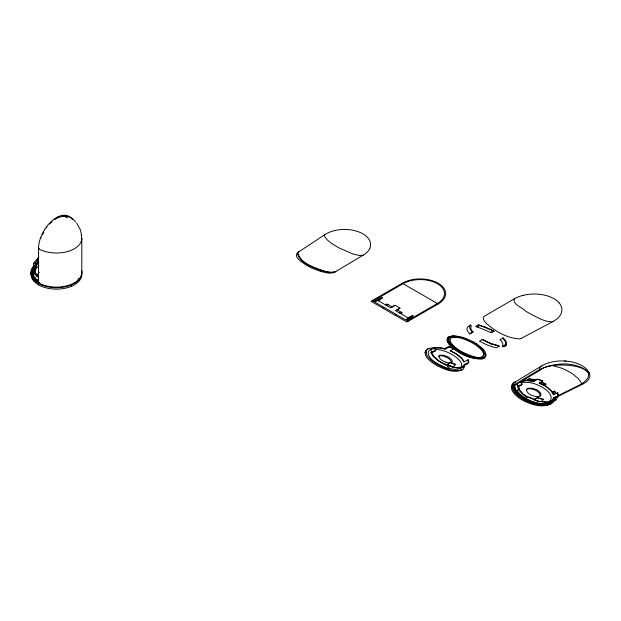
<?xml version="1.0" encoding="UTF-8"?>
<svg xmlns="http://www.w3.org/2000/svg" width="621" height="621" viewBox="0 0 621 621"><rect width="100%" height="100%" fill="white"/><g stroke="black" fill="none" stroke-linecap="round" stroke-linejoin="round"><path stroke-width="0.93" d="M38.486 283.424L39.705 282.718M511.355 386.503C511.036 391.447 515.321 395.15 518.9 397.882A44.068 25.445 0 0 0 523.984 400.98C532.166 404.83 542.482 408.176 551.083 403.704A9.036 5.216 0 0 1 549.344 404.364C541.194 406.289 532.678 403.642 525.366 400.056A44.665 25.787 0 0 1 519.94 396.679C516.113 393.854 510.415 388.234 513.854 383.211A9.245 5.341 0 0 1 515.508 381.799M514.32 385.61C514.079 390.151 517.937 393.574 521.198 396.144A42.911 24.778 0 0 0 526.375 399.365C533.354 402.788 541.473 405.327 549.259 403.518M558.201 395.6L581.629 383.91C608.51 365.125 549.872 360.102 540.449 369.976L513.784 385.936C513.52 390.469 517.371 393.9 520.623 396.462A42.686 24.646 0 0 0 525.793 399.676C532.771 403.099 540.891 405.622 548.669 403.805A8.632 4.984 0 0 0 550.385 403.153L550.967 402.866M517.076 383.964L517.984 387.931L518.838 389.336L519.676 388.847A22.519 13.002 0 0 1 518.426 385.952L517.456 385.726A16.356 9.439 0 0 1 517.363 384.057L517.409 383.762M514.724 385.369L515.585 389.336L516.416 390.733L517.27 390.244M452.29 366.739C456.256 367.562 462.358 368.897 464.306 364.395L468.676 362.447L467.287 364.38L466.464 364.03L465.129 364.744L464.384 366.281A5.403 3.121 0 0 1 463.15 367.197L460.549 368.509M557.759 392.806A16.301 9.416 0 0 1 558.209 395.748L556.827 397.587L556.005 397.269L554.592 397.921L553.396 400.149A7.856 4.533 0 0 1 551.456 401.477L548.98 402.602M558.178 395.748L553.715 397.587L552.729 399.52M446.134 365.117L450.326 362.485A32.37 18.684 0 0 0 455.635 364.348L453.299 366.778A28.45 16.425 0 0 1 452.763 366.631L447.407 364.752L447.516 364.356L446.134 365.117L441.981 363.122A46.125 26.633 0 0 1 438.084 360.731L433.163 356.454L430.896 352.728L432.232 351.967L431.347 351.719L435.717 350.71A10.976 6.342 0 0 1 435.608 348.28M537.623 397.541L534.58 399.932L536.024 400.444A29.575 17.078 0 0 0 541.132 401.826L543.554 399.272A28.605 16.511 0 0 1 537.639 397.525L534.293 399.28M534.58 399.932L534.743 399.45A38.323 22.123 0 0 1 529.76 397.223L528.292 397.215L525.77 398.573L532.81 401.717L540.185 403.565L544.563 403.922L547.148 402.649L545.766 401.849A18.591 10.736 0 0 1 541.636 401.36M38.657 277.191A23.924 13.809 0 0 1 37.081 276.073L38.906 271.913M34.233 272.666A22.791 13.157 0 0 1 37.997 261.953L37.997 260.222L37.081 259.834L38.448 257.016L38.906 257.21M411.521 318.154L413.26 315.771L412.67 315.429L408.23 317.999L395.499 310.64L399.94 308.078L395.08 305.276L391.96 306.859M500.542 339.361L500.122 339.656L503.181 337.933A37.734 21.782 0 0 1 504.772 339.648C507.116 341.798 507.9 346.549 503.289 346.898L502.443 346.068C505.579 345.99 506.418 342.846 504.834 340.828A29.047 16.767 0 0 0 502.754 338.228M502.443 346.068L502.917 344.352L502.156 342.272A28.574 16.495 0 0 0 500.107 339.664M460.999 367.221C463.895 362.749 457.39 358.255 454.409 356.004A43.105 24.887 0 0 0 451.071 353.986L447.601 352.309A30.957 17.869 0 0 0 440.84 350.042L435.476 349.382M369.712 248.532A26.33 15.207 0 0 0 357.254 231.377L354.381 230.57A25.88 14.943 0 0 0 325.024 234.513L324.426 235.367L324.597 236.585L327.166 239.861L331.505 243.347L338.693 247.771L353.302 254.121L359.621 255.541L363.246 255.161A26.059 15.044 0 0 0 368.758 250.247A26.214 15.137 0 0 0 369.743 248.54M549.484 401.399C554.048 397.44 548.428 391.168 544.85 388.963A37.951 21.914 0 0 0 540.293 386.177L536.637 384.539M482.556 356.803C486.282 352.503 478.83 347.527 475.934 345.214A52.599 30.367 0 0 0 471.386 342.419C465.199 339.439 458.042 335.992 451.025 337.77M539.486 382.932L543.259 384.671A40.908 23.621 0 0 1 547.869 387.512L552.76 392.185L554.654 391.059A30.142 17.404 0 0 1 556.175 393.31M447.407 364.752L450.279 362.68A33.192 19.158 0 0 0 455.729 364.589M502.769 338.22L503.181 337.933M335.619 271.571L335.472 271.672A3.912 2.259 0 0 1 334.851 271.975C330.62 273.279 326.103 271.897 321.981 270.834C312.984 267.294 299.85 263.498 297.405 253.244A4.347 2.507 0 0 1 298.321 252.149M325.016 234.536L297.296 252.84C293.617 257.87 302.8 262.419 305.936 264.888A63.202 36.492 0 0 0 311.959 268.101L320.42 271.377L327.422 272.953A14.252 8.228 0 0 0 329.759 273.147L333.725 272.635A3.998 2.305 0 0 0 334.362 272.332L363.246 255.161M397.246 309.918L400.002 308.117M483.79 357.354L484.124 357.184A4.564 2.639 0 0 0 484.822 356.718C488.122 351.944 480.964 347.263 477.751 344.647A56.371 32.548 0 0 0 473.241 341.829L462.544 337.304L453.78 336.008A5.535 3.198 0 0 0 450.396 336.823M523.255 295.309A28.147 16.247 0 0 0 514.351 298.794C511.952 304.034 522.657 307.721 525.195 310.764A110.204 63.629 0 0 0 531.328 314.443C538.034 317.478 545.191 322.54 552.869 321.616L521.182 338.422M483.961 358.162L484.256 358.007A4.813 2.779 0 0 0 484.993 357.517L485.971 355.903L485.878 354.079M557.526 396.633L582.521 384.205C586.302 382.412 591.169 378.701 589.632 373.92A16.107 9.299 0 0 0 589.205 372.98C576.56 360.646 554.514 362.408 539.424 369.635L512.791 385.633L513.784 385.936M523.084 380.37L526.864 380.114L529.069 378.794A23.156 13.367 0 0 1 534.945 379.811M529.115 380.262L530.35 379.532A22.154 12.793 0 0 1 534.836 380.331L534.704 379.866L537.359 379.152A31.36 18.11 0 0 1 542.808 380.914M518.628 386.642L521.989 384.671A13.041 7.53 0 0 1 522.183 381.806L520.468 381.938M378.313 299.182L377.452 298.484M483.798 358.255L483.798 358.255A5.333 3.082 0 0 1 481.57 358.946C469.818 359.342 458.22 353.45 449.891 345.392C448.145 343.467 445.583 340.021 447.826 337.568A4.921 2.841 0 0 1 448.564 337.017L452.057 335.891L457.11 336.14M514.351 298.802L484.194 316.314C481.64 318.154 484.59 321.499 486.041 323.044C495.1 331.412 506.868 338.072 519.311 338.911A3.617 2.088 0 0 0 521.205 338.437M408.983 318.697L407.943 319.303L408.975 319.9M483.526 357.517A5.084 2.934 0 0 1 481.384 358.162C470.167 358.511 459.113 352.883 451.157 345.206C449.48 343.366 447.004 340.075 449.146 337.723A4.673 2.701 0 0 1 449.852 337.187L450.442 336.854A4.642 2.678 0 0 0 449.728 337.382C447.601 339.734 450.093 343.025 451.762 344.857C459.734 352.534 470.78 358.154 482.005 357.836A5.053 2.919 0 0 0 484.139 357.191M516.416 390.733L519.676 388.847M39.278 248.26L38.486 248.718L38.486 284.837M38.486 282.827L39.278 282.369M402.284 283.23L371.009 301.286L406.91 322.012L438.185 303.956A25.383 14.656 0 0 0 438.185 283.23A25.383 14.656 0 0 0 402.284 283.23L438.185 303.956M378.484 299.081L374.059 301.643L372.227 300.58M382.218 297.847L374.859 302.101L405.497 319.792L412.864 315.538M378.352 300.743L379.858 299.881L379.47 299.656M385.455 304.849L386.961 303.98L392.208 307.007M386.596 305.501L388.094 304.632M382.66 308.008L383.879 307.31M395.142 305.315L390.702 307.876L377.964 300.525L382.412 297.956L381.822 297.622L377.692 298.623M395.259 315.289L396.477 314.583M399.606 313.015L401.112 312.146M400.747 313.675L402.253 312.805L396.998 309.778M407.842 317.773L409.736 317.129M409.324 318.495L410.722 317.696L411.754 318.294M410.722 317.696L406.297 320.25L408.129 321.305M372.747 300.285L373.539 300.743L403.083 283.688A24.258 14.004 0 0 1 437.386 283.688A24.258 14.004 0 0 1 437.386 303.498L407.85 320.552L408.649 321.01M431.308 349.118C424.042 351.882 431.277 360.366 435.437 362.206A45.317 26.167 0 0 0 439.319 364.589L443.464 366.576A32.75 18.909 0 0 0 449.061 368.494L455.721 369.472L460.611 368.556M431.541 348.979C435.562 346.386 440.669 347.613 444.978 348.715L446.251 347.993L446.095 347.574L448.836 346.782A33.534 19.36 0 0 1 452.864 348.195M526.864 380.114L533.602 381.046L534.844 380.324M478.263 324.868L475.686 326.351L487.92 331.164A59.445 34.318 0 0 1 490.419 332.483L491.49 332.67L494.075 331.234A65.593 37.873 0 0 0 491.157 329.642L484.962 326.871L478.263 324.868L490.505 329.712A60.811 35.11 0 0 1 493.012 331.04L494.075 331.234M520.677 381.884L526.468 380.634L533.742 381.511L537.429 379.384A30.545 17.636 0 0 1 542.746 381.1L539.036 383.188L542.715 384.841A38.867 22.441 0 0 1 547.303 387.651L550.928 390.834L553.42 394.708L557.798 392.798M430.896 352.728L431.774 352.969L435.717 350.71M476.951 327.104L479.536 325.621M469.748 333.865L473.062 332.002A28.83 16.643 0 0 1 471.867 330.496C469.748 328.858 471.766 326.149 470.85 325.016L468.133 326.592A3.687 2.127 0 0 0 467.644 326.949C465.641 329.184 468.218 332.15 469.748 333.865L473.062 332.002M550.035 404.186L549.507 404.465M453.718 348.87L450.07 350.919L453.547 352.604A43.874 25.329 0 0 1 456.893 354.63L461.442 358.379L463.918 361.903L468.226 359.908M490.419 332.483L493.012 331.04M490.047 343.009A56.092 32.385 0 0 1 483.441 339.803L482.222 339.625L479.412 341.185L487.151 344.989L494.619 347.38L496.427 347.721L499.245 346.223L497.895 345.416A28.186 16.27 0 0 1 491.855 343.661L491.459 343.887M543.522 384.81L545.991 384.174L544.182 385.167M461.799 366.98L462.606 366.537M447.415 366.227L448.983 365.373M449.084 367.027L450.885 366.056M452.585 366.576L451.739 367.034L457.436 368.012L463.15 367.197M464.492 366.204L463.654 368.595A6.233 3.602 0 0 1 462.28 369.674C454.215 373.679 444.791 369.386 437.347 365.823A50.037 28.892 0 0 1 432.658 362.889C429.367 360.312 425.369 357.23 425.02 352.728M514.623 382.365L514.165 382.614L541.489 366.01A28.302 16.34 0 0 1 579.509 364.426A28.054 16.193 0 0 1 589.632 373.92M552.682 392.084L554.654 391.059M553.536 400.002L554.91 399.326A10.262 5.923 0 0 0 555.927 397.246M557.099 397.137A11.201 6.466 0 0 1 555.733 400.266L553.14 401.492L552.597 400.824M462.28 369.666C454.293 372.515 445.63 368.711 438.457 365.21A50.402 29.102 0 0 1 433.761 362.268C430.469 359.691 426.456 356.617 426.084 352.115M37.081 276.073L37.997 275.685M439.847 355.259L443.371 355.189L447.896 356.842A17.691 10.215 0 0 1 449.666 357.944L451.459 359.559L452.352 361.306A4.533 2.616 0 0 1 452.352 361.601L452.111 362.222A2.212 1.281 0 0 1 451.125 362.85M527.113 388.901L531.017 388.754L535.558 390.252A15.463 8.927 0 0 1 537.413 391.37L539.261 393.085L540.091 395.041A4.37 2.523 0 0 1 539.463 396.501L535.574 396.586L531.118 395.111A15.603 9.012 0 0 1 529.162 393.924L527.268 392.123L526.515 390.12M528.129 388.327L532.205 388.21L536.583 389.685A15.61 9.012 0 0 1 538.446 390.811L540.837 393.372L540.821 395.569A3.206 1.855 0 0 1 539.463 396.477M517.456 385.726L521.989 384.671M435.663 348.28L431.339 349.025A12.047 6.955 0 0 0 431.401 351.711M439.179 355.717L442.649 355.841L446.848 357.432A17.559 10.138 0 0 1 448.61 358.527L450.404 360.141L451.281 361.888A3.633 2.096 0 0 1 451.071 362.796M435.189 348.195L441.026 348.218A22.457 12.963 0 0 1 445.125 349.142M33.433 263.506L35.18 263.195L35.18 266.409L33.433 266.712L33.433 263.506A24.258 14.004 0 0 1 38.3 258.647M522.075 382.194L530.171 382.629A28.426 16.41 0 0 1 536.622 384.546M545.944 401.95L547.45 401.818A7.856 4.533 0 0 0 552.799 399.544M434.203 347.783L429.258 348.381A6.031 3.485 0 0 0 428.102 348.909L427.155 349.452A6.031 3.485 0 0 1 427.613 349.227M547.148 402.649L537.879 401.182L528.292 397.215M564.66 360.995L565.956 361.088M449.371 363.013L448.533 362.928A9.812 5.667 0 0 1 445.917 362.268M38.781 280.77A24.258 14.004 0 0 1 33.433 275.615L33.433 272.402L35.18 272.712A22.791 13.157 0 0 0 38.339 275.957M499.245 346.223L491.11 343.902L482.222 339.625M552.915 365.715L560.786 367.88A46.691 26.951 0 0 1 564.132 369.239L568.564 371.436A56.177 32.432 0 0 1 572.896 374.114L577.794 378.15L580.317 381.178L581.629 383.91L582.521 384.205M540.449 369.976L539.424 369.635M445.901 362.276L443.371 361.166A17.683 10.208 0 0 1 441.539 360.033L439.715 358.364L438.892 356.594M553.715 397.587L554.592 397.921M37.997 261.953L38.906 262.341A21.665 12.513 0 0 0 36.484 274.567M464.306 364.395L465.129 364.744M446.243 364.721L442.462 362.92A43.858 25.321 0 0 1 438.83 360.716L434.063 356.648L431.774 352.969M450.442 350.71L452.825 351.843A45.892 26.493 0 0 1 458.391 355.228L461.877 358.185L464.469 361.608M529.069 378.794L530.35 379.532M374.673 300.09L375.705 300.688M374.191 300.37L375.224 300.968M407.461 319.574L408.494 320.18M505.183 344.601L506.045 345.431M472.496 332.297C470.974 330.589 468.327 327.678 470.291 325.412A3.563 2.057 0 0 1 470.772 325.062M554.91 399.326L555.679 400.25M76.624 223.001L80.303 229.731L81.599 235.033M552.76 392.185L554.064 394.382M518.372 389.608L522.587 394.18A40.606 23.443 0 0 0 527.648 397.556M516.851 390.477L520.491 394.591A39.822 22.993 0 0 0 526.072 398.41M519.04 389.22L523.169 393.893A38.556 22.263 0 0 0 528.199 397.261M444.978 348.715L445.133 349.142L448.913 346.992A33.231 19.181 0 0 1 453.314 348.567M533.602 381.046L533.742 381.511M81.817 238.355L81.817 272.464M71.469 284.868L71.469 286.281M31.05 272.464L31.05 273.061M526.577 390.12A3.842 2.22 0 0 1 528.052 388.265M515.088 382.055A9.284 5.364 0 0 0 513.435 383.467C509.973 388.474 515.655 394.11 519.482 396.928A44.479 25.678 0 0 0 524.9 400.304C532.213 403.883 540.728 406.53 548.871 404.589A9.074 5.24 0 0 0 550.61 403.929M539.564 369.627A9.214 5.317 0 0 1 541.318 365.94M553.032 401.36A8.585 4.952 0 0 1 549.197 403.549M553.971 401.065A9.532 5.504 0 0 1 551.106 403.72M550.664 401.872A8.663 4.999 0 0 1 545.906 403.239M551.479 401.492A9.067 5.232 0 0 1 546.915 402.493M543.631 399.567A29.319 16.93 0 0 1 537.569 397.766M557.34 392.705A15.851 9.152 0 0 1 557.767 395.577M521.539 384.554A13.344 7.708 0 0 1 521.702 381.62M541.31 381.907A42.189 24.359 0 0 1 545.983 384.174M540.736 382.225A39.092 22.566 0 0 1 544.78 384.112M554.064 391.509A26.524 15.315 0 0 1 555.391 393.706M511.425 386.503A11.582 6.684 0 0 1 513.978 382.598M81.506 270.772A25.383 14.656 0 0 1 52.389 287.531A25.383 14.656 0 0 1 33.883 266.331M81.506 272.184A25.383 14.656 0 0 1 56.503 289.13A25.383 14.656 0 0 1 31.337 272.262M34.838 272.052A21.665 12.513 0 0 1 38.906 265.71M39.162 272.642A22.232 12.831 0 0 1 38.448 272.107M37.081 259.834A23.924 13.809 0 0 1 37.842 259.26M35.18 263.195A22.791 13.157 0 0 1 38.518 259.819M33.643 273.061A22.791 13.157 0 0 1 33.938 270.942M34.714 269.072A22.791 13.157 0 0 1 36.507 266.681M81.584 270.477A25.383 14.656 0 0 1 52.125 286.91A25.383 14.656 0 0 1 33.883 265.734M78.991 278.216A24.258 14.004 0 0 1 77.982 279.497M38.417 282.439A24.258 14.004 0 0 1 32.579 270.515M38.417 281.841A24.258 14.004 0 0 1 33.883 267.309M38.417 281.096A24.258 14.004 0 0 1 33.883 266.564M33.759 273.077A22.791 13.157 0 0 1 33.759 270.36M34.714 267.729A22.791 13.157 0 0 1 36.507 265.33M65.756 217.241A24.258 16.573 -48.6 0 1 67.542 217.583M56.433 217.629A25.383 17.341 -48.6 0 1 75.568 222.132M72.362 219.609A25.383 14.656 -60 0 0 52.18 220.68A25.383 14.656 -60 0 0 38.486 248.718A25.383 14.656 0 0 0 68.784 251.163A25.383 14.656 0 0 0 81.149 235.01M41.211 238.014A24.258 14.004 -60 0 1 41.312 237.734M42.469 234.924A24.258 14.004 -60 0 1 43.85 232.169M46.653 227.728A24.258 14.004 -60 0 1 47.017 227.239M49.711 224.018A24.258 14.004 -60 0 1 52.04 221.751M54.819 219.57A24.258 14.004 -60 0 1 66.214 216.442M449.037 336.745A4.898 2.826 0 0 0 448.292 337.296C446.057 339.749 448.634 343.196 450.38 345.113C458.717 353.17 470.307 359.054 482.067 358.69A5.31 3.066 0 0 0 484.271 358.014M523.262 295.324A27.976 16.154 0 0 1 546.426 295.596L546.682 295.674A27.557 15.913 0 0 1 549.888 296.76L552.806 298.072A27.363 15.797 0 0 1 556.028 300.052L557.542 301.278A27.277 15.75 0 0 1 559.226 303.017M559.342 303.095A27.557 15.905 0 0 1 552.822 321.585M435.329 350.586A11.24 6.489 0 0 1 435.174 348.094M468.187 359.916A13.483 7.786 0 0 1 468.723 362.454M467.792 359.8A13.111 7.568 0 0 1 468.304 362.276M448.967 367.065A1.49 0.862 0 0 1 447.578 366.227M425.106 352.728A8.772 5.061 0 0 1 426.883 349.437M426.169 352.115A8.725 5.038 0 0 1 427.923 348.831M431.789 348.917A5.317 3.074 0 0 1 432.449 348.451M438.946 356.594A2.895 1.669 0 0 1 439.761 355.212M491.677 343.887A1.91 1.102 0 0 1 490.202 342.986M298.763 251.854A4.316 2.492 0 0 0 297.863 252.957C300.533 263.459 314.047 267.34 323.425 270.818C327.251 271.75 331.42 272.922 335.309 271.703A3.881 2.243 0 0 0 335.899 271.416M38.781 277.564A24.258 14.004 0 0 1 33.433 272.402M33.433 266.712A24.258 14.004 0 0 1 33.899 265.974M35.18 266.409A22.791 13.157 0 0 1 37.881 263.514M484.722 353.768C481.469 362.012 468.001 354.312 462.482 352.13A52.964 30.576 0 0 1 457.514 349.064C454.719 346.735 447.733 342.117 450.947 337.832A4.293 2.476 0 0 1 452.034 337.172C459.059 335.387 466.224 338.856 472.418 341.837A53.026 30.615 0 0 1 476.982 344.639L482.664 349.67L484.722 353.768"/></g></svg>
